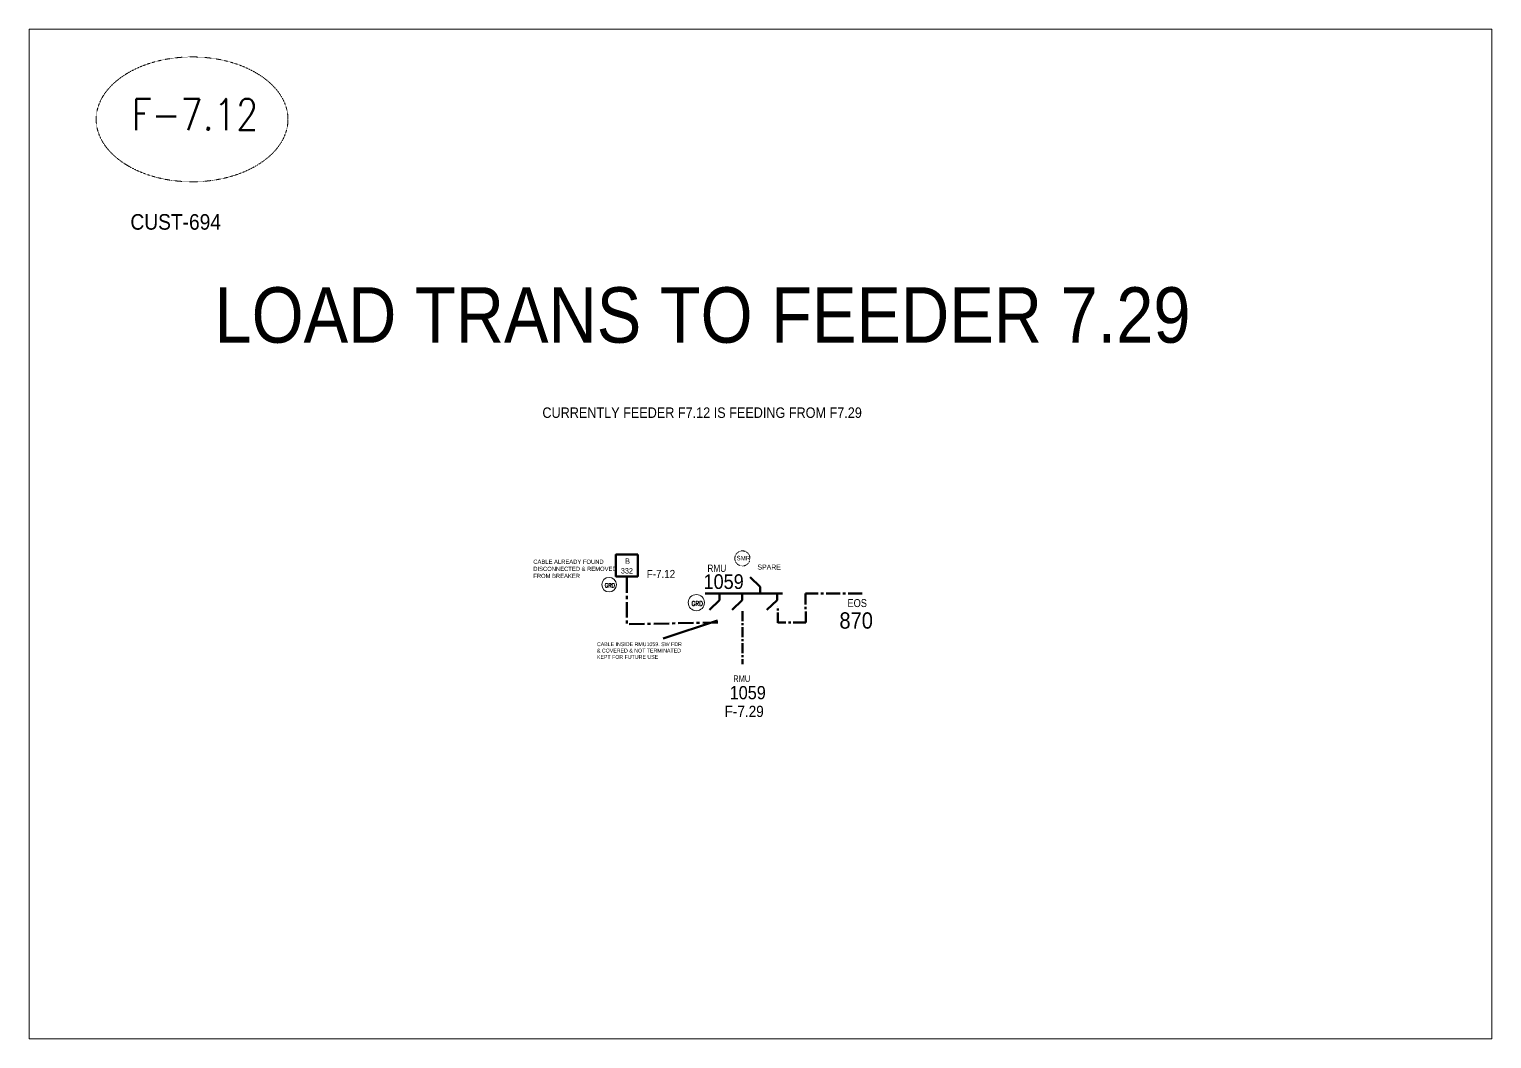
# Model space of a CAD drawing. Header units: metres. Extents: x 65984 to 144644, y -19036 to 23726.
# Drawn here: x 99669 to 100565, y 6458 to 7076 of the extents above; entities that cross this region are included whole.
import ezdxf
from ezdxf.enums import TextEntityAlignment as Align

# ---------------------------------------------------------------- set-up
doc = ezdxf.new("R2010")
doc.units = ezdxf.units.M
doc.header["$MEASUREMENT"] = 0
doc.linetypes.add('( Center )', pattern=[2, 1.25, -0.25, 0.25, -0.25])
doc.linetypes.add('DGN Style 3', pattern=[0.013877, 0, -0.013877])
for name, color, linetype, lineweight in [('d_eos', 111, 'Continuous', 40), ('d_eos no', 121, 'Continuous', 40), ('d_switch', 95, 'Continuous', 40), ('d_tf no', 6, 'Continuous', 40), ('d_ug cable', 95, 'Continuous', 40), ('d_ug main line', 95, 'Continuous', 40), ('fedr no', 95, 'Continuous', 40), ('GRID STATION  04', 7, 'Continuous', 40), ('Level 37', 7, 'Continuous', 0), ('O H MAIN FEEDER', 4, 'Continuous', 100), ('SW N O', 114, 'Continuous', 30)]:
    doc.layers.add(name, color=color, linetype=linetype, lineweight=lineweight)
doc.styles.add('NASKHF', font='naskhf.shx', dxfattribs={"height": 8})
doc.styles.add('Style-Arial', font='arial.ttf')
doc.styles.add('Style-ENGINEERING', font='ENGINEERING.shx')
doc.styles.add('Style-msdefault', font='msdefault.shx')
doc.styles.add('Style-STANDARD', font='STANDARD.shx')

# ---------------------------------------------------------------- blocks, each defined once
blk = doc.blocks.new('*U1392')
at = {"layer": 'GRID STATION  04', "color": 21, "linetype": 'Continuous', "lineweight": 70, "ltscale": 0.585967, "flags": 128}
blk.add_lwpolyline([(5.06, 5.07), (5.06, -5.06), (-5.08, -5.06), (-5.08, 5.07)], close=True, dxfattribs=at)
at = {"layer": 'GRID STATION  04', "color": 21, "linetype": 'Continuous', "lineweight": 70, "style": 'Style-msdefault', "width": 0.888889}
for s, height, p in [('B', 2.48, (-0.82, 3.24)), ('332', 2.482, (-2.8, -1.25))]:
    blk.add_text(s, height=height, dxfattribs=at).set_placement(p, align=Align.TOP_LEFT)
blk = doc.blocks.new('*U3775')
at = {"layer": 'SW N O', "color": 2, "lineweight": 13}
blk.add_circle((0, 0), 16.8, dxfattribs=at)
at = {"layer": 'SW N O', "color": 2, "lineweight": 13, "insert": (1.7, -1.8), "char_height": 9.6, "attachment_point": 5, "line_spacing_factor": 0.6, "style": 'Style-STANDARD'}
blk.add_mtext('GRD', dxfattribs=at)

msp = doc.modelspace()

# ---------------------------------------------------------------- linework, layer by layer
at = {"layer": 'd_eos', "color": 2, "linetype": 'Continuous', "lineweight": 211, "ltscale": 0.563017}
for p, q in [((100116.69, 6734.82), (100110.52, 6740.82)), ((100082.98, 6730.72), (100130.47, 6730.72)), ((100091.79, 6730.72), (100091.79, 6726.62)), ((100105.63, 6730.72), (100105.63, 6726.62)), ((100116.7, 6730.72), (100116.7, 6734.82)), ((100127.05, 6730.72), (100127.05, 6726.62)), ((100091.79, 6726.62), (100085.61, 6720.63)), ((100105.63, 6726.62), (100099.45, 6720.63)), ((100127.05, 6726.62), (100120.87, 6720.63))]:
    msp.add_line(p, q, dxfattribs=at)
at = {"layer": 'd_eos', "color": 7, "linetype": 'Continuous', "lineweight": 211, "ltscale": 0.506715}
msp.add_line((100090.64, 6714.2), (100057.28, 6703.26), dxfattribs=at)
at = {"layer": 'd_ug cable', "color": 2, "linetype": 'DGN Style 3', "lineweight": 13}
msp.add_circle((100105.81, 6752.21), 4.64, dxfattribs=at)
at = {"layer": 'd_ug main line', "color": 21, "linetype": '( Center )', "lineweight": 158, "ltscale": 7.500037, "flags": 128}
msp.add_lwpolyline([(100090.86, 6712.99), (100035.04, 6711.92), (100035.04, 6741.23)], dxfattribs=at)
at = {"layer": 'd_ug main line', "color": 21, "linetype": '( Center )', "lineweight": 158, "ltscale": 6.750034, "flags": 128}
msp.add_lwpolyline([(100179.12, 6730.74), (100144.51, 6730.74), (100144.51, 6730.74)], dxfattribs=at)
at = {"layer": 'd_ug main line', "color": 21, "linetype": '( Center )', "lineweight": 158, "ltscale": 5.467527, "flags": 128}
msp.add_lwpolyline([(100144.51, 6730.74), (100144.6, 6712.9), (100144.6, 6712.9)], dxfattribs=at)
at = {"layer": 'd_ug main line', "color": 21, "linetype": '( Center )', "lineweight": 158, "ltscale": 4.920775, "flags": 128}
for points in [[(100105.83, 6719.95), (100105.91, 6687.46), (100105.91, 6687.46)], [(100127.59, 6712.86), (100127.55, 6722.52), (100127.55, 6722.52)]]:
    msp.add_lwpolyline(points, dxfattribs=at)
at = {"layer": 'd_ug main line', "color": 21, "linetype": '( Center )', "lineweight": 158, "ltscale": 6.07503, "flags": 128}
msp.add_lwpolyline([(100144.6, 6712.9), (100127.52, 6712.9), (100127.52, 6712.9)], dxfattribs=at)
at = {"layer": 'fedr no', "color": 82, "linetype": 'DGN Style 3', "lineweight": 13, "true_color": 0x1dc70e}
msp.add_ellipse((99768.75, 7021.23), major_axis=(58.73, 0), ratio=0.651175, dxfattribs=at)
at = {"layer": 'O H MAIN FEEDER', "color": 140, "linetype": 'Continuous', "lineweight": 13, "flags": 128}
msp.add_lwpolyline([(99669.03, 7076.44), (100564.77, 7076.44), (100564.77, 6457.94), (99669.03, 6457.94)], close=True, dxfattribs=at)

# ---------------------------------------------------------------- block references
at = {"layer": 'GRID STATION  04', "color": 21, "linetype": 'Continuous', "lineweight": 70, "ltscale": 0.585967, "xscale": 1.32074223053781, "yscale": 1.32074223053781, "zscale": 1.32074223053781}
msp.add_blockref('*U1392', (100035.06, 6747.91), dxfattribs=at)
at = {"layer": 'SW N O', "color": 2, "lineweight": 13}
for p, xscale, yscale, zscale in [((100024.17, 6736.16), 0.265562517187993, 0.265562517187993, 0.265562517187993), ((100077.62, 6725.15), 0.2950694635422144, 0.2950694635422144, 0.2950694635422144)]:
    msp.add_blockref('*U3775', p, dxfattribs=dict(at, xscale=xscale, yscale=yscale, zscale=zscale))

# ---------------------------------------------------------------- texts
at = {"layer": 'd_eos no', "color": 2, "linetype": 'Continuous', "lineweight": 140, "style": 'Style-Arial', "width": 0.88}
for s, height, p in [('CUST-694', 9.555, (99730.99, 6963.17)), ('1059', 9, (100082.01, 6742.51))]:
    msp.add_text(s, height=height, dxfattribs=at).set_placement(p, align=Align.TOP_LEFT)
at = {"layer": 'd_eos no', "color": 7, "linetype": 'Continuous', "lineweight": 140, "style": 'Style-Arial', "width": 0.88}
for s, height, p in [('870', 10, (100165.24, 6719.2)), ('1059', 8.1, (100098, 6674.03))]:
    msp.add_text(s, height=height, dxfattribs=at).set_placement(p, align=Align.TOP_LEFT)
at = {"layer": 'd_switch', "color": 2, "linetype": 'Continuous', "lineweight": 13, "style": 'Style-msdefault', "width": 0.9}
msp.add_text('LOAD TRANS TO FEEDER 7.29', height=33.9866, dxfattribs=at).set_placement((99782.5, 6918.36), align=Align.TOP_LEFT)
at = {"layer": 'd_switch', "color": 2, "linetype": 'Continuous', "lineweight": 30}
for s, height, style, width, p in [('F-7.12', 5, 'Style-msdefault', 0.9, (100047.23, 6745.17)), ('SPARE', 3.087, 'Style-ENGINEERING', 0.857143, (100115.03, 6748.46)), ('F-7.29', 6.89, 'Style-msdefault', 0.9, (100094.92, 6661.95))]:
    msp.add_text(s, height=height, dxfattribs=dict(at, style=style, width=width)).set_placement(p, align=Align.TOP_LEFT)
at = {"layer": 'd_switch', "color": 2, "linetype": 'Continuous', "lineweight": 30, "attachment_point": 1, "style": 'NASKHF'}
for s, insert, char_height in [('\\Fmsdefault;\\H1x;\\W0.9;CURRENTLY FEEDER F7.12 IS FEEDING FROM F7.29', (99983.32, 6844.74), 6.4299), ('\\Fmsdefault;\\H1x;\\W0.9;CABLE ALREADY FOUND \\PDISCONNECTED & REMOVED\\PFROM BREAKER', (99977.73, 6751.48), 2.6026), ('\\Fmsdefault;\\H1x;\\W0.9;CABLE INSIDE RMU1059. SW FDR\\P& COVERED & NOT TERMINATED\\PKEPT FOR FUTURE USE', (100016.7, 6700.82), 2.3423)]:
    msp.add_mtext(s, dxfattribs=dict(at, insert=insert, char_height=char_height))
at = {"layer": 'd_tf no', "color": 1, "linetype": 'Continuous', "lineweight": 40, "insert": (100102.22, 6753.81), "char_height": 2.761, "attachment_point": 1, "style": 'NASKHF'}
msp.add_mtext('\\Fmsdefault;\\H1x;\\W0.945946;SMR^I', dxfattribs=at)
at = {"layer": 'fedr no', "color": 6, "linetype": 'Continuous', "lineweight": 13, "style": 'Style-STANDARD', "width": 0.909091}
msp.add_text('F-7.12', height=19.184, dxfattribs=at).set_placement((99770.51, 7024.26), align=Align.MIDDLE_CENTER)
at = {"layer": 'Level 37', "color": 2, "linetype": 'Continuous', "lineweight": 100, "style": 'Style-msdefault', "width": 0.86}
msp.add_text('RMU', height=4.41, rotation=0.00037, dxfattribs=at).set_placement((100095.94, 6748.38), align=Align.TOP_RIGHT)
at = {"layer": 'Level 37', "color": 7, "linetype": 'Continuous', "lineweight": 100, "style": 'Style-msdefault', "width": 0.86}
for s, height, p in [('EOS', 4.9, (100182.09, 6727.32)), ('RMU', 3.969, (100110.63, 6680.53))]:
    msp.add_text(s, height=height, rotation=0.00037, dxfattribs=at).set_placement(p, align=Align.TOP_RIGHT)

doc.saveas('drawing.dxf')
